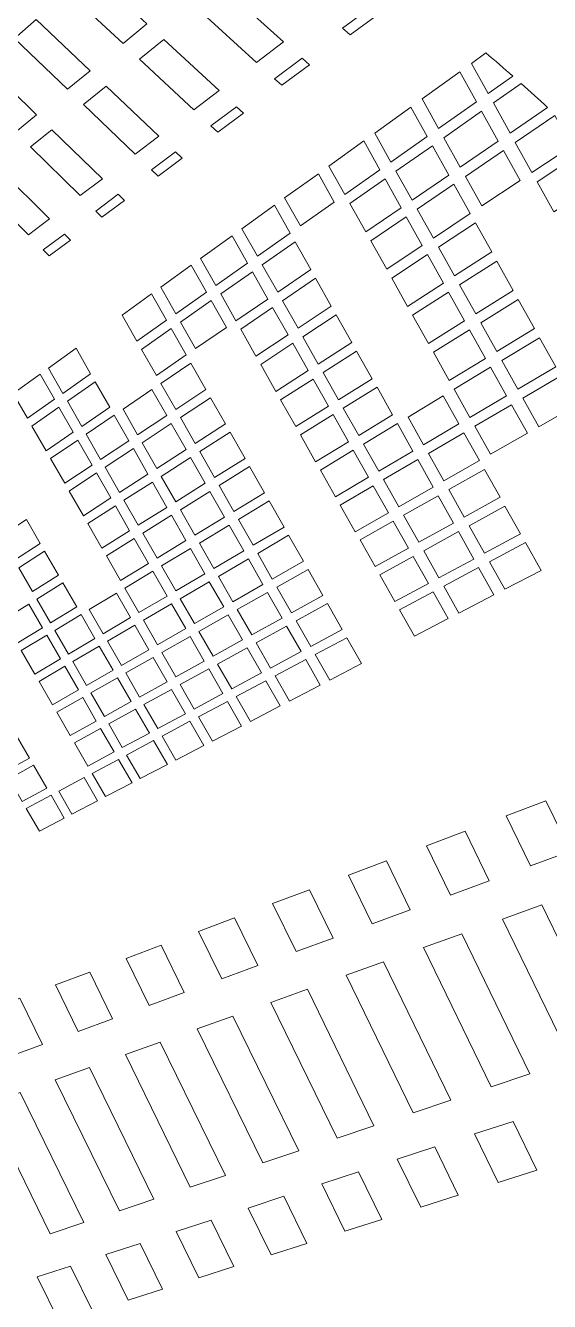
# Model space of a CAD drawing. Header units: millimetres. Extents: x -751 to 1411, y -446 to 1681.
# Drawn here: x 1061.7 to 1152.2, y 1328.7 to 1549.1 of the extents above; entities that cross this region are included whole.
import ezdxf

# ---------------------------------------------------------------- set-up
doc = ezdxf.new("R2010")
doc.units = ezdxf.units.MM
doc.header["$MEASUREMENT"] = 0
doc.layers.add('Layer 3', color=7, linetype='Continuous')

msp = doc.modelspace()

# ---------------------------------------------------------------- linework, layer by layer
at = {"layer": 'Layer 3', "lineweight": 0}
for points in [[(1068.935614424606, 1554.968996464557), (1072.884899634123, 1558.448542904659), (1082.651573080032, 1549.429282924275), (1078.513841147472, 1546.021049960717), (1068.935614424606, 1554.968996464557)], [(1091.730088702762, 1551.72044367674), (1096.215603024557, 1555.34175579606), (1106.268219395742, 1546.326629930259), (1101.575827090057, 1542.781282166388), (1091.730088702762, 1551.72044367674)], [(1122.90768607995, 1551.277748906886), (1117.772254494863, 1547.510364738991), (1116.457519930304, 1548.668089076809), (1121.563495948993, 1552.445808531159), (1122.90768607995, 1551.277748906886)], [(1059.788799783881, 1546.909712341137), (1063.490124245846, 1550.170839727475), (1072.811002335964, 1541.32331775703), (1068.936475698478, 1538.131781299495), (1059.788799783881, 1546.909712341137)], [(1081.368016629615, 1543.354718309908), (1085.562592637681, 1546.741074917134), (1095.126952851218, 1537.908539112051), (1090.743241101012, 1534.596252057757), (1081.368016629615, 1543.354718309908)], [(1109.443822286658, 1543.478914002151), (1110.718765998362, 1542.335486810597), (1105.93352836935, 1538.824762256353), (1104.68519802027, 1539.958198671), (1109.443822286658, 1543.478914002151)], [(1051.193544930344, 1539.336703445461), (1054.673263625221, 1542.402666172559), (1063.584175352594, 1533.722748097472), (1059.944776481976, 1530.724998260982), (1051.193544930344, 1539.336703445461)], [(1133.049272042042, 1531.360962887559), (1130.200436457901, 1536.472106549476), (1136.682555868173, 1541.140899951086), (1139.566273044102, 1535.954653207591), (1133.049272042042, 1531.360962887559)], [(1071.660684953439, 1535.517642845287), (1075.587232532753, 1538.687819710814), (1084.704333224918, 1530.033567597092), (1080.604238960535, 1526.935565481981), (1071.660684953439, 1535.517642845287)], [(1098.146234534491, 1535.12007882629), (1099.358477508364, 1534.000767303132), (1094.889758027059, 1530.722414439368), (1093.701975231132, 1531.831907440393), (1098.146234534491, 1535.12007882629)], [(1131.083931195094, 1529.97568999294), (1124.801368940805, 1525.547192001426), (1121.995769305005, 1530.561872989755), (1128.245689279571, 1535.06392376988), (1131.083931195094, 1529.97568999294)], [(1136.782808146794, 1524.665247557202), (1133.940345989301, 1529.763988875372), (1140.468457424301, 1534.333563527007), (1143.345628918808, 1529.159202362936), (1136.782808146794, 1524.665247557202)], [(1156.034346227919, 1528.308091523305), (1149.178778467046, 1523.748679903351), (1146.296267074537, 1528.936993704137), (1153.115402950654, 1533.574781246381), (1156.034346227919, 1528.308091523305)], [(1062.549613178373, 1528.161847219956), (1066.236898876236, 1531.13875422876), (1074.943171931785, 1522.658134927495), (1071.096119930794, 1519.75150786659), (1062.549613178373, 1528.161847219956)], [(1122.909236372918, 1524.213595539086), (1116.845609936717, 1519.939954589633), (1114.084107523128, 1524.861445745087), (1120.113713641413, 1529.205194387664), (1122.909236372918, 1524.213595539086)], [(1128.476682931857, 1518.976533637183), (1125.677628977478, 1523.979501300863), (1131.971904556417, 1528.385606171723), (1134.803945300067, 1523.309602483756), (1128.476682931857, 1518.976533637183)], [(1087.580987955101, 1527.303157170258), (1088.735353324822, 1526.2072722964), (1084.557399902472, 1523.142170843173), (1083.425341526019, 1524.228581704446), (1087.580987955101, 1527.303157170258)], [(1140.509281805801, 1517.982451334914), (1137.672159546311, 1523.071374130951), (1144.245401732168, 1527.541213268288), (1147.116716564349, 1522.377187390673), (1140.509281805801, 1517.982451334914)], [(1159.857627070062, 1521.407909775898), (1152.955464392751, 1516.951162001405), (1150.079154172116, 1522.12690120367), (1156.94609074809, 1526.662541664776), (1159.857627070062, 1521.407909775898)], [(1053.982694235202, 1521.245473523769), (1057.455005974786, 1524.048919974891), (1065.78283529128, 1515.736938097628), (1062.163073464928, 1513.001876791888), (1053.982694235202, 1521.245473523769)], [(1115.015144578017, 1518.649766330407), (1109.160721565158, 1514.5230587034), (1106.440732552166, 1519.355666395335), (1112.263116177012, 1523.549725639078), (1115.015144578017, 1518.649766330407)], [(1126.5716312559, 1517.672048231693), (1120.465457890456, 1513.490219076923), (1117.708950865321, 1518.401547200695), (1123.782740333204, 1522.653139539042), (1126.5716312559, 1517.672048231693)], [(1132.143987075905, 1512.418966635784), (1129.351048166013, 1517.412115777331), (1135.690023858873, 1521.72279150325), (1138.516380194972, 1516.656950846964), (1132.143987075905, 1512.418966635784)], [(1077.688482396594, 1519.984051811844), (1078.790137805389, 1518.910904568189), (1074.871427818305, 1516.035972385748), (1073.790356855033, 1517.099817871593), (1077.688482396594, 1519.984051811844)], [(1107.397349441033, 1513.279723742774), (1101.741105545962, 1509.29374826634), (1099.061424150148, 1514.039539552046), (1104.686748313238, 1518.092177626119), (1107.397349441033, 1513.279723742774)], [(1124.077726634128, 1507.053919436605), (1121.326731761769, 1511.955429038244), (1127.442465267185, 1516.114348308038), (1130.225241145395, 1511.142903268048), (1124.077726634128, 1507.053919436605)], [(1135.805003920693, 1505.876213544972), (1133.018007800513, 1510.859027400063), (1139.400391696487, 1515.073929471492), (1142.220719115487, 1510.018940865985), (1135.805003920693, 1505.876213544972)], [(1068.407653541492, 1513.117459745419), (1069.460560849171, 1512.066361112869), (1065.77473931689, 1509.362305666496), (1064.740693906992, 1510.40427479601), (1068.407653541492, 1513.117459745419)], [(1100.032079803117, 1508.089170629922), (1094.565057777574, 1504.235486820122), (1091.924133705969, 1508.898423559407), (1097.362130802048, 1512.815497126137), (1100.032079803117, 1508.089170629922)], [(1105.252949756239, 1503.072939348624), (1102.578952767975, 1507.809601131294), (1108.245101312566, 1511.775939563462), (1110.949587395874, 1506.974337730895), (1105.252949756239, 1503.072939348624)], [(1127.682588422507, 1500.630883413905), (1124.937450212472, 1505.521885474314), (1131.095816774518, 1509.588992949426), (1133.872735990403, 1504.628055450666), (1127.682588422507, 1500.630883413905)], [(1136.676182441525, 1504.318858130865), (1143.102146795388, 1508.439364585998), (1145.91670367945, 1503.394883521721), (1139.456891262445, 1499.346379562229), (1136.676182441525, 1504.318858130865)], [(1092.916407333108, 1503.072939348624), (1087.627755126314, 1499.345518288358), (1085.025760633692, 1503.928873321935), (1090.284440509764, 1507.717789336612), (1092.916407333108, 1503.072939348624)], [(1103.532555198292, 1501.894888947443), (1098.02496717341, 1498.123198410191), (1095.389985891517, 1502.776488882118), (1100.868290604774, 1506.61122466675), (1103.532555198292, 1501.894888947443)], [(1108.758076030319, 1496.864016010333), (1106.088471538799, 1501.592926328161), (1111.794927700567, 1505.473481882746), (1114.49476290497, 1500.680320534118), (1108.758076030319, 1496.864016010333)], [(1086.034312336998, 1498.222417160167), (1080.910594076561, 1494.610751308205), (1078.345548233018, 1499.116936202912), (1083.441361220025, 1502.786996423348), (1086.034312336998, 1498.222417160167)], [(1096.36503404123, 1496.986489154833), (1091.038658038872, 1493.339338819374), (1088.441745062091, 1497.912703076043), (1093.738923880211, 1501.62117611114), (1096.36503404123, 1496.986489154833)], [(1134.741933581332, 1503.077762482304), (1137.512651625344, 1498.127849289097), (1131.278751344784, 1494.219905225403), (1128.539814306624, 1499.10108876368), (1134.741933581332, 1503.077762482304)], [(1143.101802285839, 1492.831187235299), (1140.326777872471, 1497.792469243607), (1146.795719792511, 1501.818235572896), (1149.604506141635, 1496.78512332372), (1143.101802285839, 1492.831187235299)], [(1101.478933779535, 1492.022451070137), (1098.848517249159, 1496.668679096319), (1104.36514864969, 1500.420043570208), (1107.025106873851, 1495.711459315742), (1101.478933779535, 1492.022451070137)], [(1118.03322047787, 1494.399222445411), (1112.256225986042, 1490.668528544434), (1109.59239202946, 1495.38727583058), (1115.338639044082, 1499.182220762357), (1118.03322047787, 1494.399222445411)], [(1089.432726778423, 1492.239147576159), (1084.272490505842, 1488.705685391712), (1081.712784560301, 1493.202568528609), (1086.844771049903, 1496.794941845853), (1089.432726778423, 1492.239147576159)], [(1134.868713095189, 1487.823568692714), (1132.134943700256, 1492.695278218406), (1138.379437649433, 1496.580829161445), (1141.144988050217, 1491.640217726048), (1134.868713095189, 1487.823568692714)], [(1153.286193559335, 1490.188971252887), (1146.740253755199, 1486.328741761664), (1143.970569239832, 1491.280549757388), (1150.482919362987, 1495.212092725155), (1153.286193559335, 1490.188971252887)], [(1068.115423316955, 1485.592180346918), (1065.621518695183, 1489.950398390533), (1070.396937802062, 1493.390326232555), (1072.917541913845, 1488.97715891595), (1068.115423316955, 1485.592180346918)], [(1104.926010194689, 1485.934795092926), (1102.301019689703, 1490.571549106524), (1107.856752923991, 1494.240575798315), (1110.511112867989, 1489.541637811208), (1104.926010194689, 1485.934795092926)], [(1121.563840458541, 1488.132076993418), (1115.747055113858, 1484.486132441378), (1113.088474927891, 1489.194372186295), (1118.875115687078, 1492.904567769135), (1121.563840458541, 1488.132076993418)], [(1087.628530272798, 1482.810782506901), (1085.073130696614, 1487.300086433731), (1090.241462943585, 1490.815634121654), (1092.825629067072, 1486.267591316801), (1087.628530272798, 1482.810782506901)], [(1135.723613539854, 1486.302214526428), (1142.009017997918, 1490.096814948656), (1144.768711736377, 1485.16671105449), (1138.4512678903, 1481.441184796741), (1135.723613539854, 1486.302214526428)], [(1066.662712678213, 1484.568470223476), (1062.008819314576, 1481.288222557195), (1059.549624029818, 1485.576160652912), (1064.176990158218, 1488.909807299214), (1066.662712678213, 1484.568470223476)], [(1113.989884161607, 1483.384735414744), (1108.365421272388, 1479.859885969011), (1105.746718066662, 1484.486304696153), (1111.340864115611, 1488.072993605846), (1113.989884161607, 1483.384735414744)], [(1150.370092485845, 1479.840593434293), (1147.605747868481, 1484.781549379239), (1154.161764576911, 1488.61990251413), (1156.958579219224, 1483.606944073543), (1150.370092485845, 1479.840593434293)], [(1071.383699276425, 1479.879695268051), (1068.895306807429, 1484.229128318179), (1073.705262996548, 1487.596020135913), (1076.220354955554, 1483.191637812796), (1071.383699276425, 1479.879695268051)], [(1083.516808811152, 1486.241753100662), (1086.063595648623, 1481.77053592513), (1081.034273004481, 1478.425692718501), (1078.514788548731, 1482.840410328075), (1083.516808811152, 1486.241753100662)], [(1116.578184399675, 1483.013870885757), (1122.404702139104, 1486.63931711966), (1125.087828630403, 1481.87681712085), (1119.23142468764, 1478.314932898651), (1116.578184399675, 1483.013870885757)], [(1090.977507594009, 1476.92759294674), (1088.426586641956, 1481.408111880082), (1093.63298719404, 1484.846489429136), (1096.211727292136, 1480.307920636867), (1090.977507594009, 1476.92759294674)], [(1127.754504790761, 1481.491138681277), (1133.825365927481, 1485.156375768034), (1136.543718520118, 1480.315327592161), (1130.441679269256, 1476.716925357817), (1127.754504790761, 1481.491138681277)], [(1142.026587984893, 1475.070686480191), (1139.304359659835, 1479.92206994252), (1145.630674626787, 1483.625892098712), (1148.385372976792, 1478.705778981452), (1142.026587984893, 1475.070686480191)], [(1065.232998051834, 1475.66754927301), (1062.777936881658, 1479.947391394336), (1067.439926219685, 1483.210758092739), (1069.920997860775, 1478.877689246166), (1065.232998051834, 1475.66754927301)], [(1079.51877550052, 1477.417313269969), (1074.646807592666, 1474.177373220866), (1072.161687964382, 1478.520088334797), (1077.007214764385, 1481.815666675987), (1079.51877550052, 1477.417313269969)], [(1109.184837233555, 1478.413462629529), (1114.817912861487, 1481.919019540545), (1117.462023646416, 1477.239374088156), (1111.798975687762, 1473.796001150648), (1109.184837233555, 1478.413462629529)], [(1089.401031899959, 1475.910083995172), (1084.33708604619, 1472.640343870121), (1081.822338596732, 1477.046620995756), (1086.859068196167, 1480.373032941539), (1089.401031899959, 1475.910083995172)], [(1120.059970151843, 1476.846460948063), (1125.926106489352, 1480.387502342577), (1128.604151464811, 1475.632926063384), (1122.708301178741, 1472.156135699669), (1120.059970151843, 1476.846460948063)], [(1068.451578508929, 1470.05635000141), (1066.000393071173, 1474.329474186539), (1070.696230472343, 1477.523594465689), (1073.173598635786, 1473.196726790989), (1068.451578508929, 1470.05635000141)], [(1099.591365963166, 1474.359618772035), (1094.320283743347, 1471.056288966003), (1091.774358179747, 1475.527850651083), (1097.017535126136, 1478.88957482559), (1099.591365963166, 1474.359618772035)], [(1133.963686511214, 1470.460804211378), (1131.281938058108, 1475.225371267479), (1137.393451321554, 1478.803447438459), (1140.106291761414, 1473.972390039493), (1133.963686511214, 1470.460804211378)], [(1082.810564236676, 1471.653668523146), (1077.903456354873, 1468.485214205361), (1075.423504369816, 1472.819833344903), (1080.303912761608, 1476.043409190451), (1082.810564236676, 1471.653668523146)], [(1112.616669101186, 1472.352850651877), (1118.28781303423, 1475.776758799893), (1120.927272940254, 1471.105381576668), (1115.225898294327, 1467.744174166484), (1112.616669101186, 1472.352850651877)], [(1087.632750514767, 1466.8646412891), (1085.122912326376, 1471.262477930796), (1090.195815428406, 1474.514820323646), (1092.732869871131, 1470.061345389863), (1087.632750514767, 1466.8646412891)], [(1097.656858720811, 1465.196526055142), (1095.115756290891, 1469.658785982412), (1100.395020612488, 1472.94420129192), (1102.963511551516, 1468.422685722304), (1097.656858720811, 1465.196526055142)], [(1123.535124095201, 1470.690592080244), (1129.441051285565, 1474.148262164015), (1132.113842490409, 1469.402815387858), (1126.177770714549, 1466.009224080112), (1123.535124095201, 1470.690592080244)], [(1140.953699123399, 1472.462232433534), (1143.661458047418, 1467.642371594895), (1137.478028415717, 1464.217085408685), (1134.802395007098, 1468.971833942653), (1140.953699123399, 1472.462232433534)], [(1076.419567601989, 1467.526616386591), (1071.664043921537, 1464.455830525813), (1069.217509362687, 1468.720858736553), (1073.947453209161, 1471.845043577351), (1076.419567601989, 1467.526616386591)], [(1086.095635036636, 1465.901737100972), (1081.153903945206, 1462.804768514507), (1078.678861221216, 1467.130774915335), (1083.594065077409, 1470.282692774791), (1086.095635036636, 1465.901737100972)], [(1096.05850667043, 1464.223631090107), (1090.923247340116, 1461.100824287503), (1088.417026501984, 1465.490564954808), (1093.525844724448, 1468.669354559048), (1096.05850667043, 1464.223631090107)], [(1116.04152465046, 1466.303435234553), (1121.7515120351, 1469.646383638665), (1124.385804297897, 1464.984308173251), (1118.646447474245, 1461.703371487873), (1116.04152465046, 1466.303435234553)], [(1079.658990886769, 1461.867874797294), (1074.870135907498, 1458.865818591447), (1072.428252227553, 1463.122750827796), (1077.192130264556, 1466.177172485018), (1079.658990886769, 1461.867874797294)], [(1098.449919701516, 1463.800573364519), (1103.766563309128, 1467.010024318578), (1106.330317241864, 1462.4969492329), (1100.985940615596, 1459.345375882993), (1098.449919701516, 1463.800573364519)], [(1132.949536527743, 1467.920563055329), (1135.616384942875, 1463.185623820402), (1129.64146971542, 1459.875920587722), (1127.004679758396, 1464.546781046624), (1132.949536527743, 1467.920563055329)], [(1138.314928236472, 1462.731387980671), (1144.507401243821, 1466.136003593969), (1147.210939925871, 1461.321482653333), (1140.987805568703, 1457.982496109029), (1138.314928236472, 1462.731387980671)], [(1064.221087380429, 1459.649405559567), (1059.74530545338, 1456.759314956991), (1057.364055453975, 1460.892396010645), (1061.814515929208, 1463.831923733434), (1064.221087380429, 1459.649405559567)], [(1089.374504664723, 1460.15910743661), (1084.398236491053, 1457.133280071915), (1081.927758518581, 1461.451362753127), (1086.87698269269, 1464.531967136037), (1089.374504664723, 1460.15910743661)], [(1091.705973034365, 1459.729331774825), (1096.849845103392, 1462.83439633568), (1099.377339406145, 1458.39676884113), (1094.207198484044, 1455.347514827135), (1091.705973034365, 1459.729331774825)], [(1119.460523537409, 1460.265560887104), (1125.208751481936, 1463.527721802087), (1127.836670318084, 1458.87563711358), (1122.059331316707, 1455.675143407783), (1119.460523537409, 1460.265560887104)], [(1136.450528687242, 1461.705955309487), (1139.113759752114, 1456.976528227336), (1133.100259455223, 1453.750196305399), (1130.46648395675, 1458.415544611525), (1136.450528687242, 1461.705955309487)], [(1082.89359103787, 1456.218434965807), (1078.070543485908, 1453.285452924439), (1075.633224557481, 1457.535150460269), (1080.431036785014, 1460.520153443464), (1082.89359103787, 1456.218434965807)], [(1101.779432233236, 1457.953385052178), (1107.131646451733, 1461.08738841511), (1109.690232741241, 1456.583270577695), (1104.310285504087, 1453.507144818915), (1101.779432233236, 1457.953385052178)], [(1141.823155096489, 1456.499554757403), (1148.055849593628, 1459.81804298357), (1150.751464556062, 1455.017819189197), (1144.488022581717, 1451.763926503379), (1141.823155096489, 1456.499554757403)], [(1060.489618332968, 1455.468265423893), (1064.972721087923, 1458.342680842012), (1067.37464166024, 1454.167397368663), (1062.866906472565, 1451.342419070758), (1060.489618332968, 1455.468265423893)], [(1085.171229790556, 1455.784180679891), (1090.154732664744, 1458.792954821934), (1092.648034394807, 1454.427674332574), (1087.637487521059, 1451.473332699198), (1085.171229790556, 1455.784180679891)], [(1128.658239463929, 1457.422323583127), (1131.283832860625, 1452.774717518751), (1125.468425554137, 1449.65449453776), (1122.871770959516, 1454.240088883402), (1128.658239463929, 1457.422323583127)], [(1086.122248399259, 1450.579330420775), (1081.265611166316, 1447.715422543887), (1078.832512479858, 1451.957885379198), (1083.663742133598, 1454.874158707462), (1086.122248399259, 1450.579330420775)], [(1094.988718394873, 1453.978261626523), (1100.167472055687, 1457.009773398768), (1102.690057097374, 1452.580930897705), (1097.485034583485, 1449.604885162772), (1094.988718394873, 1453.978261626523)], [(1105.101882319211, 1452.117565554939), (1110.490270040303, 1455.175087798099), (1113.043602559196, 1450.680271718493), (1107.62799858377, 1447.679938060389), (1105.101882319211, 1452.117565554939)], [(1133.923034384488, 1452.292920915139), (1139.946008693963, 1455.500132557132), (1142.602091185704, 1450.784485856922), (1136.549747437217, 1447.640836226632), (1133.923034384488, 1452.292920915139)], [(1068.124466692604, 1452.862222944076), (1070.521391876467, 1448.695724464215), (1065.982823084199, 1445.935169451884), (1063.609841313959, 1450.053092085403), (1068.124466692604, 1452.862222944076)], [(1088.40815538111, 1450.126472619239), (1093.426625974473, 1453.064277794286), (1095.915535207792, 1448.707265534091), (1090.870881888741, 1445.822859339065), (1088.40815538111, 1450.126472619239)], [(1077.374720325274, 1451.07697446362), (1079.799895292116, 1446.850703577089), (1075.088727216037, 1444.07240632301), (1072.688529191463, 1448.247862051133), (1077.374720325274, 1451.07697446362)], [(1098.264315182248, 1448.237699019451), (1103.479070090884, 1451.196691531732), (1105.996831998891, 1446.776289514608), (1100.755463727632, 1443.872763039639), (1098.264315182248, 1448.237699019451)], [(1132.103334949179, 1451.323987809912), (1134.721176881033, 1446.691023401348), (1128.867787396819, 1443.650209871292), (1126.278109120557, 1448.222540599316), (1132.103334949179, 1451.323987809912)], [(1057.86436944582, 1446.477944245585), (1062.247392176929, 1449.205770850806), (1064.613139246651, 1445.101800854002), (1060.206259229306, 1442.422377840349), (1057.86436944582, 1446.477944245585)], [(1082.026115994684, 1446.390266565486), (1086.889643418599, 1449.237293474496), (1089.344273951839, 1444.950216652651), (1084.455166693947, 1442.15486617592), (1082.026115994684, 1446.390266565486)], [(1108.418131233312, 1446.292770363253), (1113.84148667358, 1449.27501727006), (1116.392838262569, 1444.785541088457), (1110.940888529773, 1441.859966002382), (1108.418131233312, 1446.292770363253)], [(1071.270872399283, 1447.392789351694), (1073.664524742435, 1443.23266429848), (1069.093399797831, 1440.536532571724), (1066.723949250463, 1444.648081778595), (1071.270872399283, 1447.392789351694)], [(1091.64008558321, 1444.478583080721), (1096.693093258813, 1447.34576379832), (1099.175973575032, 1442.997708786386), (1094.097558320226, 1440.184099303583), (1091.64008558321, 1444.478583080721)], [(1065.351595463914, 1443.819364059618), (1067.713811310763, 1439.723145527656), (1063.276700580535, 1437.106595506609), (1060.938858784245, 1441.155271720874), (1065.351595463914, 1443.819364059618)], [(1080.558591445355, 1445.530370732367), (1082.979201660679, 1441.311851310679), (1078.235391304877, 1438.599527635142), (1075.839241267499, 1442.767748662746), (1080.558591445355, 1445.530370732367)], [(1101.535002708557, 1442.508677482255), (1106.783950189884, 1445.395322989346), (1109.299300531052, 1440.979227341578), (1104.023739687102, 1438.148736890897), (1101.535002708557, 1442.508677482255)], [(1074.412627227057, 1441.932140752798), (1076.80111192698, 1437.779594909652), (1072.198722740848, 1435.147714213696), (1069.833664690224, 1439.2516842105), (1074.412627227057, 1441.932140752798)], [(1085.213690592412, 1440.831605000035), (1090.111582843792, 1443.610763527986), (1092.560959606417, 1439.332988463952), (1087.637918157995, 1436.605334113505), (1085.213690592412, 1440.831605000035)], [(1094.865125594339, 1438.841717847755), (1099.952067460472, 1441.637929598358), (1102.432966846788, 1437.294353210555), (1097.320445146677, 1434.550851420876), (1094.865125594339, 1438.841717847755)], [(1111.729298631573, 1440.475898891183), (1117.190377867404, 1443.382698206863), (1119.733375099841, 1438.905279859458), (1114.246199265709, 1436.054291090639), (1111.729298631573, 1440.475898891183)], [(1078.98495795508, 1437.297281541717), (1083.736433648337, 1439.993413268474), (1086.152823621691, 1435.782300802079), (1081.377060005264, 1433.136295214633), (1078.98495795508, 1437.297281541717)], [(1104.800264209477, 1436.786373881255), (1110.084868429076, 1439.599983364059), (1112.593242451886, 1435.196117805264), (1107.282541633987, 1432.437802104998), (1104.800264209477, 1436.786373881255)], [(1068.451923018477, 1438.442948045337), (1070.809487986421, 1434.353964213894), (1066.340854632503, 1431.799425911581), (1064.006888568634, 1435.84052291578), (1068.451923018477, 1438.442948045337)], [(1088.39523627304, 1435.284139994912), (1093.326718205401, 1437.995430141803), (1095.7735972738, 1433.720927918479), (1090.816966144396, 1431.061486458641), (1088.39523627304, 1435.284139994912)], [(1077.548180882957, 1436.481655185584), (1079.93218695875, 1432.336688552506), (1075.29818902154, 1429.769231142124), (1072.937609595047, 1433.865449674086), (1077.548180882957, 1436.481655185584)], [(1098.086806637371, 1433.211398296211), (1103.207596566646, 1435.937846863238), (1105.681175125055, 1431.605983800085), (1100.535322126125, 1428.932761958305), (1098.086806637371, 1433.211398296211)], [(1071.546307783329, 1433.076006043641), (1073.89973863669, 1428.994084657942), (1069.400443932954, 1426.501730329139), (1067.070267474118, 1430.536281651915), (1071.546307783329, 1433.076006043641)], [(1082.124387343401, 1431.836288433274), (1086.907385660348, 1434.465757562391), (1089.32145019425, 1430.259640484449), (1084.514336208906, 1427.679608475545), (1082.124387343401, 1431.836288433274)], [(1076.036128474481, 1428.488516895482), (1080.677705621758, 1431.040471376181), (1083.060075277195, 1426.899294348136), (1078.394296334134, 1424.395571204231), (1076.036128474481, 1428.488516895482)], [(1091.573939749893, 1429.743392925984), (1096.537202688105, 1432.386470182268), (1098.977880584631, 1428.123853538368), (1093.988951685053, 1425.532452714363), (1091.573939749893, 1429.743392925984)], [(1085.260371636237, 1426.382013261026), (1090.076270615068, 1428.946025575923), (1092.483358830612, 1424.749727020115), (1087.643860947707, 1422.235668589754), (1085.260371636237, 1426.382013261026)], [(1055.833227275104, 1424.158893144394), (1060.056828212633, 1426.555818328257), (1062.349711512841, 1422.595508813188), (1058.103717454658, 1420.243369870634), (1055.833227275104, 1424.158893144394)], [(1074.635180395404, 1427.718365799755), (1076.985855172377, 1423.640750783413), (1072.456071373596, 1421.210063663795), (1070.128564863761, 1425.240825381537), (1074.635180395404, 1427.718365799755)], [(1079.130599366719, 1423.117957543526), (1083.803957519848, 1425.606177757748), (1086.179523111702, 1421.475852780482), (1081.482652181886, 1419.036208412602), (1079.130599366719, 1423.117957543526)], [(1073.183331030532, 1419.951398028259), (1077.720263402445, 1422.366926727742), (1080.065512154029, 1418.299302488307), (1075.505239260204, 1415.930282577875), (1073.183331030532, 1419.951398028259)], [(1063.066722010709, 1421.357858260112), (1065.357538253626, 1417.400304821431), (1061.082777648141, 1415.106732502126), (1058.813751634168, 1419.019671954273), (1063.066722010709, 1421.357858260112)], [(1067.40375271709, 1416.873894231285), (1071.810288224886, 1419.22000425674), (1074.124961754038, 1415.213530462169), (1069.696033125588, 1412.912723442345), (1067.40375271709, 1416.873894231285)], [(1066.073342968074, 1416.164721325646), (1068.358044166504, 1412.218536702067), (1064.054689268492, 1409.982497477366), (1061.791347662069, 1413.884929388282), (1066.073342968074, 1416.164721325646)], [(1144.7371029853, 1412.611191459998), (1151.596804860755, 1415.185108424416), (1155.812568206056, 1406.495716336744), (1148.927458751397, 1403.976834772704), (1144.7371029853, 1412.611191459998)], [(1130.939581694262, 1407.435452257733), (1137.631507419585, 1409.945290446125), (1141.799211682866, 1401.368811362983), (1135.08515121905, 1398.910994116418), (1130.939581694262, 1407.435452257733)], [(1117.484847404006, 1402.387612225358), (1124.01192531036, 1404.836730605822), (1128.132259510719, 1396.36713561011), (1121.584424904066, 1393.97072719057), (1117.484847404006, 1402.387612225358)], [(1104.359464242139, 1397.464312394775), (1110.728584520495, 1399.853141604247), (1114.803529587836, 1391.489741676867), (1108.416064176021, 1389.152072135351), (1104.359464242139, 1397.464312394775)], [(1144.094162040365, 1394.766199738114), (1150.898914642831, 1397.210581112286), (1162.799480232304, 1372.691578161601), (1155.931165618135, 1370.40119255562), (1144.094162040365, 1394.766199738114)], [(1091.553527559143, 1392.658920957174), (1097.766240502468, 1394.98909741601), (1101.796399328501, 1386.730083881833), (1095.564135468297, 1384.449172288436), (1091.553527559143, 1392.658920957174)], [(1130.412998849341, 1389.851943283179), (1137.04773598961, 1392.236293868521), (1148.819368880547, 1368.029330441413), (1142.120122327317, 1365.795788910938), (1130.412998849341, 1389.851943283179)], [(1079.05162055272, 1387.968078944458), (1085.116108262792, 1390.243650639852), (1089.104409178679, 1382.085750658168), (1083.017183838404, 1379.858840936502), (1079.05162055272, 1387.968078944458)], [(1117.068163105065, 1385.059901590584), (1123.542014286172, 1387.384479769256), (1135.182216784347, 1363.482837929529), (1128.64532035586, 1361.30347052556), (1117.068163105065, 1385.059901590584)], [(1066.843407936414, 1383.388944152851), (1072.76699124114, 1385.610686231288), (1076.711539444364, 1377.550282451836), (1070.768491350146, 1375.375221417224), (1066.843407936414, 1383.388944152851)], [(1104.047855355499, 1380.382926087196), (1110.36486856464, 1382.651693719007), (1121.877085765538, 1359.046588473173), (1115.500730786663, 1356.920275539676), (1104.047855355499, 1380.382926087196)], [(1054.921310500159, 1378.915143155705), (1060.705453565119, 1381.085553311413), (1064.609694151165, 1373.121870587709), (1058.805483405004, 1370.997624711504), (1054.921310500159, 1378.915143155705)], [(1091.339587129509, 1375.818691333563), (1097.503896481266, 1378.033026456707), (1108.893382155502, 1354.717567613795), (1102.669300397076, 1352.641983711319), (1091.339587129509, 1375.818691333563)], [(1078.931300592898, 1371.363063215102), (1084.951863335533, 1373.524774504709), (1096.218014591397, 1350.491296727264), (1090.140607773255, 1348.465063817615), (1078.931300592898, 1371.363063215102)], [(1066.815158153435, 1367.01044345165), (1072.694730363337, 1369.122459238883), (1083.841853570185, 1346.364330718096), (1077.9059540491, 1344.385812380918), (1066.815158153435, 1367.01044345165)], [(1054.979274231698, 1362.758937240691), (1060.721817768674, 1364.821688162484), (1071.753358021992, 1342.333655127741), (1065.953539772574, 1340.400612050968), (1054.979274231698, 1362.758937240691)], [(1145.91248343748, 1359.82604132671), (1150.015936669961, 1351.392964343141), (1143.3503659251, 1349.272335817196), (1139.267497138143, 1357.654856024519), (1145.91248343748, 1359.82604132671)], [(1132.389105619681, 1355.405897691747), (1136.447428101305, 1347.076518082285), (1129.94257106083, 1345.008513389876), (1125.907502973731, 1353.287508477868), (1132.389105619681, 1355.405897691747)], [(1119.190169669204, 1351.091173978634), (1123.204567183392, 1342.8660085076), (1116.857926153077, 1340.847354808017), (1112.864888230898, 1349.024461197032), (1119.190169669204, 1351.091173978634)], [(1106.309905051113, 1346.882214696917), (1110.280894362187, 1338.756009593696), (1104.084717877191, 1336.785673358295), (1100.134915903352, 1344.862613596076), (1106.309905051113, 1346.882214696917)], [(1093.735392657339, 1342.771182254368), (1097.664351803492, 1334.744195901123), (1091.613041583651, 1332.819421053514), (1087.70320271744, 1340.800156999869), (1093.735392657339, 1342.771182254368)], [(1081.453885634585, 1338.757387631891), (1085.341417507527, 1330.824366258006), (1079.430753310872, 1328.945238925576), (1075.56208333571, 1336.831234746087), (1081.453885634585, 1338.757387631891)], [(1069.457029626299, 1334.835232549321), (1073.304942901162, 1326.997037428667), (1067.527431645011, 1325.159423496835), (1063.699930560898, 1332.9540381596), (1069.457029626299, 1334.835232549321)]]:
    msp.add_lwpolyline(points, dxfattribs=at)
for points, knots in [([(1329.535900546522, 1180.696234513854), (1329.535900546522, 1456.838379898377), (1105.678246793893, 1680.696378160555), (829.5358430272081, 1680.696378160555), (553.3935253879104, 1680.696378160555), (329.5357209123535, 1456.838379898377), (329.5357209123535, 1180.696234513854), (329.5357209123535, 904.5537446197817), (553.3935253879104, 680.6961769945395), (829.5358430272081, 680.6961769945395), (995.2576827210207, 680.6961769945395), (1142.147080199489, 761.3215743810672), (1233.123180844063, 885.4857440006338), (1233.123180844063, 885.4857440006338), (1233.303617720103, 885.3601702701965), (1233.303617720103, 885.3601702701965), (1236.172434858058, 889.0491785158019), (1238.963823474981, 892.8115672952433), (1241.425344199192, 896.7811785681224), (1241.425344199192, 896.7811785681224), (1241.245682469636, 896.9021875470419), (1241.245682469636, 896.9021875470419), (1296.92514344747, 977.5249149845685), (1329.535900546522, 1075.3018063718), (1329.535900546522, 1180.696234513854)], [0, 0, 0, 0, 1, 1, 1, 2, 2, 2, 3, 3, 3, 4, 4, 4, 5, 5, 5, 6, 6, 6, 7, 7, 7, 8, 8, 8, 8]), ([(1141.222502698635, 1544.411673604783), (1142.775293361225, 1543.079971944959), (1144.319988049424, 1541.738796272552), (1145.855639361974, 1540.387629823236), (1145.855639361974, 1540.387629823236), (1141.599482272109, 1537.387812929455), (1141.599482272109, 1537.387812929455), (1141.599482272109, 1537.387812929455), (1138.704740790628, 1542.598003086573), (1138.704740790628, 1542.598003086573), (1138.704740790628, 1542.598003086573), (1141.222502698635, 1544.411673604783), (1141.222502698635, 1544.411673604783)], [0, 0, 0, 0, 1, 1, 1, 2, 2, 2, 3, 3, 3, 4, 4, 4, 4]), ([(1151.880422346579, 1535.00329008934), (1151.880422346579, 1535.00329008934), (1145.393307547853, 1530.560667206336), (1145.393307547853, 1530.560667206336), (1145.393307547853, 1530.560667206336), (1142.505111747794, 1535.759144038803), (1142.505111747794, 1535.759144038803), (1142.505111747794, 1535.759144038803), (1147.303785249198, 1539.118284391696), (1147.303785249198, 1539.118284391696), (1148.838661415264, 1537.756782655925), (1150.363288422262, 1536.384084359828), (1151.880422346579, 1535.00329008934)], [0, 0, 0, 0, 1, 1, 1, 2, 2, 2, 3, 3, 3, 4, 4, 4, 4])]:
    msp.add_open_spline(points, degree=3, knots=knots, dxfattribs=at)

doc.saveas('drawing.dxf')
